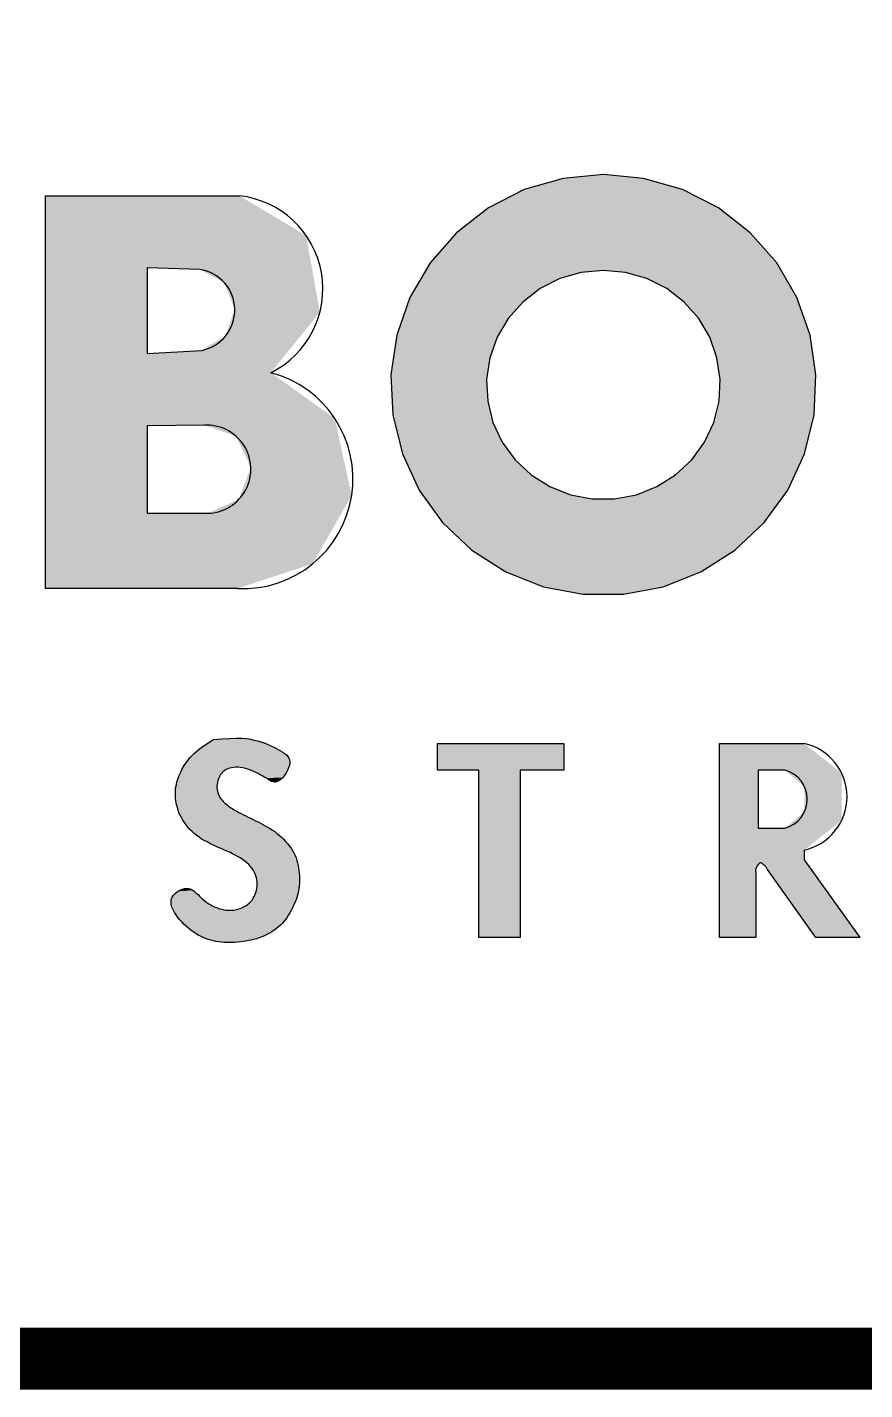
# Model space of a CAD drawing. Header units: feet. Extents: x -46890 to -45898, y -3252 to -1955.
# Drawn here: x -46620.63 to -46613.91, y -3241.8 to -3230.86 of the extents above; entities that cross this region are included whole.
import ezdxf

# ---------------------------------------------------------------- set-up
doc = ezdxf.new("R2010")
doc.units = ezdxf.units.FT
doc.header["$MEASUREMENT"] = 0
doc.layers.add('62_FORMATO', color=2, linetype='Continuous')
doc.layers.add('FORMATO', color=8, linetype='Continuous')

# ---------------------------------------------------------------- blocks, each defined once
blk = doc.blocks.new('*U20')
at = {"layer": 'FORMATO', "linetype": 'Continuous', "extrusion": (0, 0, -1)}
for points in [[(-214.9895, 8.1058), (-215.2584, 8.1009), (-214.9628, 8.0869)], [(-215.2584, 8.1009), (-215.2704, 8.0954), (-214.9628, 8.0869)], [(-215.0214, 8.125), (-215.1913, 8.1238), (-214.9895, 8.1058)], [(-215.1913, 8.1238), (-215.2056, 8.12), (-214.9895, 8.1058)], [(-215.2056, 8.12), (-215.2195, 8.1158), (-214.9895, 8.1058)], [(-215.2195, 8.1158), (-215.2329, 8.1112), (-214.9895, 8.1058)], [(-215.2329, 8.1112), (-215.2459, 8.1062), (-214.9895, 8.1058)], [(-215.2459, 8.1062), (-215.2584, 8.1009), (-214.9895, 8.1058)], [(-215.0583, 8.1284), (-215.176, 8.1268), (-215.0214, 8.125)], [(-215.176, 8.1268), (-215.1913, 8.1238), (-215.0214, 8.125)], [(-215.0897, 8.1304), (-215.1589, 8.1292), (-215.0583, 8.1284)], [(-215.1589, 8.1292), (-215.176, 8.1268), (-215.0583, 8.1284)], [(-215.1165, 8.1311), (-215.1393, 8.1306), (-215.0897, 8.1304)], [(-215.1393, 8.1306), (-215.1589, 8.1292), (-215.0897, 8.1304)], [(-215.9597, 8.1089), (-216.1321, 7.9973), (-215.9597, 7.9973)], [(-216.1321, 7.9973), (-215.9597, 8.1089), (-216.4873, 8.1089)], [(-216.4873, 8.1089), (-216.3049, 7.9973), (-216.1321, 7.9973)], [(-216.4873, 8.1089), (-216.4873, 7.9973), (-216.3049, 7.9973)], [(-217.1385, 8.1089), (-217.3008, 7.9973), (-217.1385, 7.2972)], [(-217.3008, 7.9973), (-217.1385, 8.1089), (-217.4936, 8.1089)], [(-217.4936, 8.1089), (-217.4125, 7.9973), (-217.3008, 7.9973)], [(-217.4936, 8.1089), (-217.6504, 7.9855), (-217.4125, 7.9973)], [(-214.9233, 8.0502), (-215.3364, 8.0479), (-214.9091, 8.0328)], [(-215.3364, 8.0479), (-215.3393, 8.0406), (-214.9091, 8.0328)], [(-214.941, 8.0683), (-215.3192, 8.0668), (-214.9233, 8.0502)], [(-215.3192, 8.0668), (-215.3262, 8.0608), (-214.9233, 8.0502)], [(-215.3262, 8.0608), (-215.3319, 8.0546), (-214.9233, 8.0502)], [(-215.3319, 8.0546), (-215.3364, 8.0479), (-214.9233, 8.0502)], [(-214.9628, 8.0869), (-215.2923, 8.084), (-214.941, 8.0683)], [(-215.2923, 8.084), (-215.3021, 8.0783), (-214.941, 8.0683)], [(-215.3021, 8.0783), (-215.3111, 8.0726), (-214.941, 8.0683)], [(-215.3111, 8.0726), (-215.3192, 8.0668), (-214.941, 8.0683)], [(-215.2704, 8.0954), (-215.2817, 8.0898), (-214.9628, 8.0869)], [(-215.2817, 8.0898), (-215.2923, 8.084), (-214.9628, 8.0869)], [(-214.8892, 8.0004), (-215.0745, 7.9998), (-214.8822, 7.9858)], [(-215.0745, 7.9998), (-215.0686, 7.9965), (-214.8822, 7.9858)], [(-215.0686, 7.9965), (-215.0633, 7.9928), (-214.8822, 7.9858)], [(-215.0633, 7.9928), (-215.0585, 7.9886), (-214.8822, 7.9858)], [(-215.0585, 7.9886), (-215.0542, 7.984), (-214.8822, 7.9858)], [(-214.8979, 8.0161), (-215.1137, 8.0093), (-214.8892, 8.0004)], [(-215.1137, 8.0093), (-215.1047, 8.0085), (-214.8892, 8.0004)], [(-215.1047, 8.0085), (-215.0962, 8.0071), (-214.8892, 8.0004)], [(-215.0962, 8.0071), (-215.0883, 8.0051), (-214.8892, 8.0004)], [(-215.0883, 8.0051), (-215.0811, 8.0027), (-214.8892, 8.0004)], [(-215.0811, 8.0027), (-215.0745, 7.9998), (-214.8892, 8.0004)], [(-214.9091, 8.0328), (-215.3407, 8.0326), (-214.8979, 8.0161)], [(-215.3407, 8.0326), (-215.3404, 8.0239), (-214.8979, 8.0161)], [(-215.3404, 8.0239), (-215.3382, 8.0143), (-214.8979, 8.0161)], [(-214.8979, 8.0161), (-215.3382, 8.0143), (-215.1232, 8.0094)], [(-214.8979, 8.0161), (-215.1232, 8.0094), (-215.1137, 8.0093)], [(-215.3393, 8.0406), (-215.3407, 8.0326), (-214.9091, 8.0328)], [(-215.3382, 8.0143), (-215.3345, 8.0041), (-215.1232, 8.0094)], [(-215.1232, 8.0094), (-215.3345, 8.0041), (-215.1332, 8.0087)], [(-215.1332, 8.0087), (-215.3345, 8.0041), (-215.1435, 8.0072)], [(-215.1435, 8.0072), (-215.3345, 8.0041), (-215.1542, 8.0048)], [(-215.1542, 8.0048), (-215.3345, 8.0041), (-215.1652, 8.0014)], [(-215.3345, 8.0041), (-215.3295, 7.9938), (-215.1652, 8.0014)], [(-215.1652, 8.0014), (-215.3295, 7.9938), (-215.1763, 7.9973)], [(-215.1763, 7.9973), (-215.3295, 7.9938), (-215.1872, 7.9927)], [(-215.3295, 7.9938), (-215.3235, 7.9837), (-215.1872, 7.9927)], [(-215.1872, 7.9927), (-215.3235, 7.9837), (-215.1977, 7.9879)], [(-215.1977, 7.9879), (-215.3235, 7.9837), (-215.2076, 7.9829)], [(-216.3049, 7.9973), (-216.3046, 7.2973), (-216.1321, 7.2973)], [(-216.1321, 7.9973), (-216.3049, 7.9973), (-216.1321, 7.2973)], [(-217.3008, 7.9973), (-217.3008, 7.977), (-217.1385, 7.2972)], [(-217.4125, 7.9973), (-217.6504, 7.9855), (-217.4947, 7.929)], [(-214.8657, 7.9375), (-215.0358, 7.9314), (-214.8638, 7.9273)], [(-215.0358, 7.9314), (-215.0356, 7.9239), (-214.8638, 7.9273)], [(-214.8684, 7.9483), (-215.0378, 7.9464), (-214.8657, 7.9375)], [(-215.0378, 7.9464), (-215.0365, 7.939), (-214.8657, 7.9375)], [(-215.0365, 7.939), (-215.0358, 7.9314), (-214.8657, 7.9375)], [(-214.8719, 7.9599), (-215.0395, 7.9537), (-214.8684, 7.9483)], [(-215.0395, 7.9537), (-215.0378, 7.9464), (-214.8684, 7.9483)], [(-214.8765, 7.9723), (-215.0442, 7.9672), (-214.8719, 7.9599)], [(-215.0442, 7.9672), (-215.0417, 7.9606), (-214.8719, 7.9599)], [(-215.0417, 7.9606), (-215.0395, 7.9537), (-214.8719, 7.9599)], [(-214.8822, 7.9858), (-215.0542, 7.984), (-214.8765, 7.9723)], [(-215.0542, 7.984), (-215.0505, 7.9788), (-214.8765, 7.9723)], [(-215.0505, 7.9788), (-215.0472, 7.9733), (-214.8765, 7.9723)], [(-215.0472, 7.9733), (-215.0442, 7.9672), (-214.8765, 7.9723)], [(-215.3235, 7.9837), (-215.3168, 7.9741), (-215.2076, 7.9829)], [(-215.2076, 7.9829), (-215.3168, 7.9741), (-215.2167, 7.9781)], [(-215.2167, 7.9781), (-215.3168, 7.9741), (-215.2247, 7.9737)], [(-215.3168, 7.9741), (-215.3096, 7.9655), (-215.2247, 7.9737)], [(-215.2247, 7.9737), (-215.3096, 7.9655), (-215.2315, 7.97)], [(-215.2315, 7.97), (-215.3096, 7.9655), (-215.2368, 7.967)], [(-215.2368, 7.967), (-215.3096, 7.9655), (-215.2409, 7.9647)], [(-215.3096, 7.9655), (-215.3023, 7.9583), (-215.2409, 7.9647)], [(-215.2409, 7.9647), (-215.3023, 7.9583), (-215.244, 7.9629)], [(-215.244, 7.9629), (-215.3023, 7.9583), (-215.2465, 7.9614)], [(-215.2465, 7.9614), (-215.3023, 7.9583), (-215.2485, 7.9602)], [(-215.2485, 7.9602), (-215.3023, 7.9583), (-215.2503, 7.9589)], [(-215.2503, 7.9589), (-215.3023, 7.9583), (-215.2523, 7.9576)], [(-215.3023, 7.9583), (-215.2951, 7.9528), (-215.2523, 7.9576)], [(-215.2523, 7.9576), (-215.2951, 7.9528), (-215.2548, 7.9559)], [(-215.2548, 7.9559), (-215.2951, 7.9528), (-215.2578, 7.9538)], [(-215.2578, 7.9538), (-215.2951, 7.9528), (-215.2614, 7.9515)], [(-215.2951, 7.9528), (-215.2883, 7.9492), (-215.2614, 7.9515)], [(-215.2614, 7.9515), (-215.2883, 7.9492), (-215.2657, 7.9495)], [(-215.2657, 7.9495), (-215.2883, 7.9492), (-215.2706, 7.9479)], [(-215.2883, 7.9492), (-215.2819, 7.9474), (-215.2706, 7.9479)], [(-215.2706, 7.9479), (-215.2819, 7.9474), (-215.276, 7.9471)], [(-217.3008, 7.977), (-217.3008, 7.7538), (-217.1385, 7.2972)], [(-217.6504, 7.9855), (-217.6504, 7.7859), (-217.4947, 7.929)], [(-214.8619, 7.9079), (-215.0389, 7.9023), (-214.8617, 7.8984)], [(-215.0389, 7.9023), (-215.0413, 7.8957), (-214.8617, 7.8984)], [(-214.8617, 7.8984), (-215.0413, 7.8957), (-214.8619, 7.8889)], [(-214.8626, 7.9175), (-215.036, 7.9165), (-214.8619, 7.9079)], [(-215.036, 7.9165), (-215.0371, 7.9093), (-214.8619, 7.9079)], [(-215.0371, 7.9093), (-215.0389, 7.9023), (-214.8619, 7.9079)], [(-215.0413, 7.8957), (-215.0443, 7.8893), (-214.8619, 7.8889)], [(-215.0443, 7.8893), (-215.0479, 7.8832), (-214.8619, 7.8889)], [(-214.8619, 7.8889), (-215.0479, 7.8832), (-214.8625, 7.8792)], [(-215.0479, 7.8832), (-215.0521, 7.8773), (-214.8625, 7.8792)], [(-214.8625, 7.8792), (-215.0521, 7.8773), (-214.8635, 7.8695)], [(-214.8638, 7.9273), (-215.0356, 7.9239), (-214.8626, 7.9175)], [(-215.0356, 7.9239), (-215.036, 7.9165), (-214.8626, 7.9175)], [(-215.0521, 7.8773), (-215.0568, 7.8716), (-214.8635, 7.8695)], [(-217.4947, 7.929), (-217.6504, 7.7859), (-217.4947, 7.8221)], [(-215.0568, 7.8716), (-215.0619, 7.866), (-214.8635, 7.8695)], [(-214.8635, 7.8695), (-215.0619, 7.866), (-214.865, 7.8597)], [(-215.0619, 7.866), (-215.0675, 7.8606), (-214.865, 7.8597)], [(-215.0675, 7.8606), (-215.0735, 7.8554), (-214.865, 7.8597)], [(-214.865, 7.8597), (-215.0735, 7.8554), (-214.8671, 7.8497)], [(-215.0735, 7.8554), (-215.08, 7.8502), (-214.8671, 7.8497)], [(-215.08, 7.8502), (-215.0868, 7.8451), (-214.8671, 7.8497)], [(-214.8671, 7.8497), (-215.0868, 7.8451), (-214.8697, 7.8397)], [(-215.0868, 7.8451), (-215.0941, 7.8401), (-214.8697, 7.8397)], [(-215.0941, 7.8401), (-215.1018, 7.8351), (-214.8697, 7.8397)], [(-214.8697, 7.8397), (-215.1018, 7.8351), (-214.8729, 7.8296)], [(-215.1018, 7.8351), (-215.1098, 7.8302), (-214.8729, 7.8296)], [(-215.1098, 7.8302), (-215.1183, 7.8253), (-214.8729, 7.8296)], [(-214.8729, 7.8296), (-215.1183, 7.8253), (-214.8768, 7.8193)], [(-215.1183, 7.8253), (-215.1272, 7.8204), (-214.8768, 7.8193)], [(-215.1272, 7.8204), (-215.1364, 7.8155), (-214.8768, 7.8193)], [(-214.8768, 7.8193), (-215.1364, 7.8155), (-214.8814, 7.8089)], [(-215.1364, 7.8155), (-215.146, 7.8106), (-214.8814, 7.8089)], [(-217.4947, 7.8221), (-217.6504, 7.7859), (-217.4125, 7.7538)], [(-215.146, 7.8106), (-215.1559, 7.8056), (-214.8814, 7.8089)], [(-214.8814, 7.8089), (-215.1559, 7.8056), (-214.8867, 7.7985)], [(-215.1559, 7.8056), (-215.166, 7.8006), (-214.8867, 7.7985)], [(-215.166, 7.8006), (-215.1763, 7.7956), (-214.8867, 7.7985)], [(-214.8867, 7.7985), (-215.1763, 7.7956), (-214.8926, 7.7882)], [(-215.1763, 7.7956), (-215.1866, 7.7905), (-214.8926, 7.7882)], [(-215.1866, 7.7905), (-215.197, 7.7854), (-214.8926, 7.7882)], [(-214.8926, 7.7882), (-215.197, 7.7854), (-214.8992, 7.7779)], [(-215.197, 7.7854), (-215.2074, 7.7803), (-214.8992, 7.7779)], [(-215.2074, 7.7803), (-215.2177, 7.7751), (-214.8992, 7.7779)], [(-214.8992, 7.7779), (-215.2177, 7.7751), (-214.9064, 7.7679)], [(-215.2177, 7.7751), (-215.2279, 7.7698), (-214.9064, 7.7679)], [(-215.2279, 7.7698), (-215.238, 7.7644), (-214.9064, 7.7679)], [(-214.9064, 7.7679), (-215.238, 7.7644), (-214.9141, 7.7582)], [(-215.238, 7.7644), (-215.248, 7.7587), (-214.9141, 7.7582)], [(-215.248, 7.7587), (-215.2579, 7.7527), (-214.9141, 7.7582)], [(-214.9141, 7.7582), (-215.2579, 7.7527), (-214.9225, 7.7488)], [(-217.6504, 7.7859), (-217.4936, 7.6625), (-217.4125, 7.7538)], [(-215.2579, 7.7527), (-215.2677, 7.7465), (-214.9225, 7.7488)], [(-214.9225, 7.7488), (-215.2677, 7.7465), (-214.9313, 7.7399)], [(-215.2677, 7.7465), (-215.2773, 7.7398), (-214.9313, 7.7399)], [(-214.9313, 7.7399), (-215.2773, 7.7398), (-214.9407, 7.7315)], [(-215.2773, 7.7398), (-215.2869, 7.7326), (-214.9407, 7.7315)], [(-215.2869, 7.7326), (-215.2963, 7.7249), (-214.9407, 7.7315)], [(-214.9407, 7.7315), (-215.2963, 7.7249), (-214.9505, 7.7236)], [(-215.2963, 7.7249), (-215.3055, 7.7168), (-214.9505, 7.7236)], [(-214.9505, 7.7236), (-215.3055, 7.7168), (-214.9608, 7.7162)], [(-215.3055, 7.7168), (-215.3144, 7.7082), (-214.9608, 7.7162)], [(-214.9608, 7.7162), (-215.3144, 7.7082), (-214.9714, 7.7092)], [(-214.9714, 7.7092), (-215.3144, 7.7082), (-214.9824, 7.7026)], [(-215.3144, 7.7082), (-215.323, 7.6993), (-214.9824, 7.7026)], [(-214.9824, 7.7026), (-215.323, 7.6993), (-214.9937, 7.6963)], [(-217.3008, 7.7538), (-217.2938, 7.5911), (-217.1385, 7.2972)], [(-217.3008, 7.7538), (-217.2973, 7.5969), (-217.2938, 7.5911)], [(-217.4125, 7.7538), (-217.3038, 7.6044), (-217.2973, 7.5969)], [(-217.3008, 7.7538), (-217.4125, 7.7538), (-217.2973, 7.5969)], [(-217.4125, 7.7538), (-217.3115, 7.6107), (-217.3038, 7.6044)], [(-217.4125, 7.7538), (-217.4936, 7.6625), (-217.3115, 7.6107)], [(-215.323, 7.6993), (-215.3311, 7.69), (-214.9937, 7.6963)], [(-214.9937, 7.6963), (-215.3311, 7.69), (-215.0052, 7.6904)], [(-215.0052, 7.6904), (-215.3311, 7.69), (-215.0169, 7.6847)], [(-215.3311, 7.69), (-215.3387, 7.6805), (-215.0169, 7.6847)], [(-215.0169, 7.6847), (-215.3387, 7.6805), (-215.0288, 7.6792)], [(-215.3387, 7.6805), (-215.3457, 7.6707), (-215.0288, 7.6792)], [(-215.0288, 7.6792), (-215.3457, 7.6707), (-215.0408, 7.6739)], [(-215.0408, 7.6739), (-215.3457, 7.6707), (-215.0528, 7.6687)], [(-215.3457, 7.6707), (-215.3519, 7.6607), (-215.0528, 7.6687)], [(-215.0528, 7.6687), (-215.3519, 7.6607), (-215.0648, 7.6635)], [(-215.0648, 7.6635), (-215.3519, 7.6607), (-215.0768, 7.6583)], [(-215.3519, 7.6607), (-215.3575, 7.6506), (-215.0768, 7.6583)], [(-215.0768, 7.6583), (-215.3575, 7.6506), (-215.0885, 7.6531)], [(-215.0885, 7.6531), (-215.3575, 7.6506), (-215.1, 7.6477)], [(-215.3575, 7.6506), (-215.3623, 7.6403), (-215.1, 7.6477)], [(-215.1, 7.6477), (-215.3623, 7.6403), (-215.1113, 7.6421)], [(-217.4936, 7.6625), (-217.4936, 7.6219), (-217.3115, 7.6107)], [(-215.1113, 7.6421), (-215.3623, 7.6403), (-215.1222, 7.6362)], [(-215.3623, 7.6403), (-215.3664, 7.6299), (-215.1222, 7.6362)], [(-215.1222, 7.6362), (-215.3664, 7.6299), (-215.1326, 7.63)], [(-215.1326, 7.63), (-215.3664, 7.6299), (-215.1426, 7.6235)], [(-215.3664, 7.6299), (-215.37, 7.6194), (-215.1426, 7.6235)], [(-215.1426, 7.6235), (-215.37, 7.6194), (-215.152, 7.6168)], [(-215.37, 7.6194), (-215.3729, 7.6088), (-215.152, 7.6168)], [(-215.152, 7.6168), (-215.3729, 7.6088), (-215.1608, 7.6096)], [(-215.1608, 7.6096), (-215.3729, 7.6088), (-215.1689, 7.6022)], [(-215.3729, 7.6088), (-215.3753, 7.5982), (-215.1689, 7.6022)], [(-215.1689, 7.6022), (-215.3753, 7.5982), (-215.1763, 7.5943)], [(-215.3753, 7.5982), (-215.3773, 7.5875), (-215.1763, 7.5943)], [(-215.1763, 7.5943), (-215.3773, 7.5875), (-215.1828, 7.5861)], [(-215.3773, 7.5875), (-215.3788, 7.5768), (-215.1828, 7.5861)], [(-217.2938, 7.5911), (-217.2915, 7.5848), (-217.1385, 7.2972)], [(-217.4936, 7.6219), (-217.3188, 7.6056), (-217.3115, 7.6107)], [(-217.4936, 7.6219), (-217.727, 7.2972), (-217.3188, 7.6056)], [(-217.3188, 7.6056), (-217.727, 7.2972), (-217.3256, 7.6001)], [(-217.3256, 7.6001), (-217.727, 7.2972), (-217.3298, 7.596)], [(-217.3298, 7.596), (-217.727, 7.2972), (-217.3337, 7.5917)], [(-217.3337, 7.5917), (-217.727, 7.2972), (-217.3373, 7.587)], [(-217.3373, 7.587), (-217.727, 7.2972), (-217.3405, 7.5821)], [(-215.1828, 7.5861), (-215.3788, 7.5768), (-215.1884, 7.5775)], [(-215.1884, 7.5775), (-215.3788, 7.5768), (-215.1932, 7.5686)], [(-215.3788, 7.5768), (-215.38, 7.5661), (-215.1932, 7.5686)], [(-215.1932, 7.5686), (-215.38, 7.5661), (-215.197, 7.5594)], [(-215.38, 7.5661), (-215.3807, 7.5553), (-215.197, 7.5594)], [(-215.197, 7.5594), (-215.3807, 7.5553), (-215.2001, 7.5501)], [(-215.3807, 7.5553), (-215.3811, 7.5446), (-215.2001, 7.5501)], [(-215.2001, 7.5501), (-215.3811, 7.5446), (-215.2023, 7.5406)], [(-215.3811, 7.5446), (-215.3811, 7.534), (-215.2023, 7.5406)], [(-215.2023, 7.5406), (-215.3811, 7.534), (-215.2037, 7.5311)], [(-215.3811, 7.534), (-215.3807, 7.5235), (-215.2037, 7.5311)], [(-215.2037, 7.5311), (-215.3807, 7.5235), (-215.2043, 7.5216)], [(-217.2915, 7.5848), (-217.2905, 7.578), (-217.1385, 7.2972)], [(-217.2905, 7.578), (-217.2907, 7.5712), (-217.1385, 7.2972)], [(-217.2907, 7.5712), (-217.2907, 7.297), (-217.1385, 7.2972)], [(-217.3405, 7.5821), (-217.727, 7.2972), (-217.543, 7.2972)], [(-214.8538, 7.4741), (-214.9631, 7.4692), (-214.848, 7.4652)], [(-214.8613, 7.4822), (-214.9561, 7.4762), (-214.8538, 7.4741)], [(-214.9561, 7.4762), (-214.9631, 7.4692), (-214.8538, 7.4741)], [(-214.87, 7.4893), (-214.9419, 7.4892), (-214.8613, 7.4822)], [(-214.9419, 7.4892), (-214.9491, 7.483), (-214.8613, 7.4822)], [(-214.9491, 7.483), (-214.9561, 7.4762), (-214.8613, 7.4822)], [(-214.8797, 7.495), (-214.9346, 7.4946), (-214.87, 7.4893)], [(-214.9346, 7.4946), (-214.9419, 7.4892), (-214.87, 7.4893)], [(-214.8897, 7.4993), (-214.9268, 7.4989), (-214.8797, 7.495)], [(-214.9268, 7.4989), (-214.9346, 7.4946), (-214.8797, 7.495)], [(-214.8998, 7.502), (-214.9185, 7.5017), (-214.8897, 7.4993)], [(-214.9185, 7.5017), (-214.9268, 7.4989), (-214.8897, 7.4993)], [(-214.9095, 7.5028), (-214.9185, 7.5017), (-214.8998, 7.502)], [(-215.1958, 7.4767), (-215.3726, 7.4735), (-215.192, 7.4686)], [(-215.3726, 7.4735), (-215.3697, 7.4641), (-215.192, 7.4686)], [(-215.199, 7.4852), (-215.375, 7.4831), (-215.1958, 7.4767)], [(-215.375, 7.4831), (-215.3726, 7.4735), (-215.1958, 7.4767)], [(-215.2014, 7.494), (-215.377, 7.4929), (-215.199, 7.4852)], [(-215.377, 7.4929), (-215.375, 7.4831), (-215.199, 7.4852)], [(-215.2031, 7.503), (-215.3787, 7.5029), (-215.2014, 7.494)], [(-215.3787, 7.5029), (-215.377, 7.4929), (-215.2014, 7.494)], [(-215.2041, 7.5122), (-215.3787, 7.5029), (-215.2031, 7.503)], [(-215.2043, 7.5216), (-215.3799, 7.5131), (-215.2041, 7.5122)], [(-215.3799, 7.5131), (-215.3787, 7.5029), (-215.2041, 7.5122)], [(-215.3807, 7.5235), (-215.3799, 7.5131), (-215.2043, 7.5216)], [(-214.9778, 7.4555), (-214.9855, 7.4492), (-214.843, 7.4453)], [(-214.8443, 7.4555), (-214.9778, 7.4555), (-214.843, 7.4453)], [(-214.9855, 7.4492), (-214.9935, 7.4432), (-214.843, 7.4453)], [(-214.843, 7.4453), (-214.9935, 7.4432), (-214.8439, 7.4348)], [(-214.9935, 7.4432), (-215.0018, 7.4377), (-214.8439, 7.4348)], [(-215.0018, 7.4377), (-215.0104, 7.4327), (-214.8439, 7.4348)], [(-214.8439, 7.4348), (-215.0104, 7.4327), (-214.8468, 7.424)], [(-214.848, 7.4652), (-214.9703, 7.4622), (-214.8443, 7.4555)], [(-214.9703, 7.4622), (-214.9778, 7.4555), (-214.8443, 7.4555)], [(-215.0104, 7.4327), (-215.0191, 7.4281), (-214.8468, 7.424)], [(-215.0191, 7.4281), (-215.0281, 7.4239), (-214.8468, 7.424)], [(-214.8468, 7.424), (-215.0281, 7.4239), (-214.8514, 7.4131)], [(-214.9631, 7.4692), (-214.9703, 7.4622), (-214.848, 7.4652)], [(-215.0281, 7.4239), (-215.0373, 7.4203), (-214.8514, 7.4131)], [(-215.0373, 7.4203), (-215.0468, 7.4173), (-214.8514, 7.4131)], [(-215.0468, 7.4173), (-215.0563, 7.4148), (-214.8514, 7.4131)], [(-215.1319, 7.4175), (-215.3459, 7.4093), (-215.1231, 7.4148)], [(-215.1404, 7.4209), (-215.3506, 7.4183), (-215.1319, 7.4175)], [(-215.3506, 7.4183), (-215.3459, 7.4093), (-215.1319, 7.4175)], [(-215.1486, 7.4249), (-215.3506, 7.4183), (-215.1404, 7.4209)], [(-215.1564, 7.4295), (-215.3551, 7.4274), (-215.1486, 7.4249)], [(-215.3551, 7.4274), (-215.3506, 7.4183), (-215.1486, 7.4249)], [(-215.1637, 7.4347), (-215.3551, 7.4274), (-215.1564, 7.4295)], [(-215.1705, 7.4404), (-215.3592, 7.4365), (-215.1637, 7.4347)], [(-215.3592, 7.4365), (-215.3551, 7.4274), (-215.1637, 7.4347)], [(-215.1768, 7.4468), (-215.363, 7.4456), (-215.1705, 7.4404)], [(-215.363, 7.4456), (-215.3592, 7.4365), (-215.1705, 7.4404)], [(-215.1825, 7.4536), (-215.363, 7.4456), (-215.1768, 7.4468)], [(-215.1876, 7.4609), (-215.3666, 7.4548), (-215.1825, 7.4536)], [(-215.3666, 7.4548), (-215.363, 7.4456), (-215.1825, 7.4536)], [(-215.192, 7.4686), (-215.3697, 7.4641), (-215.1876, 7.4609)], [(-215.3697, 7.4641), (-215.3666, 7.4548), (-215.1876, 7.4609)], [(-215.0563, 7.4148), (-215.066, 7.4129), (-214.8514, 7.4131)], [(-214.8514, 7.4131), (-215.066, 7.4129), (-214.8574, 7.4021)], [(-215.066, 7.4129), (-215.0757, 7.4116), (-214.8574, 7.4021)], [(-215.0757, 7.4116), (-215.0854, 7.4109), (-214.8574, 7.4021)], [(-215.0951, 7.4109), (-215.3459, 7.4093), (-214.8574, 7.4021)], [(-215.0854, 7.4109), (-215.0951, 7.4109), (-214.8574, 7.4021)], [(-215.3459, 7.4093), (-215.3409, 7.4002), (-214.8574, 7.4021)], [(-214.8574, 7.4021), (-215.3409, 7.4002), (-214.8644, 7.3913)], [(-215.3409, 7.4002), (-215.3355, 7.3912), (-214.8644, 7.3913)], [(-214.8644, 7.3913), (-215.3355, 7.3912), (-214.8723, 7.3808)], [(-215.3355, 7.3912), (-215.3297, 7.3824), (-214.8723, 7.3808)], [(-215.3297, 7.3824), (-215.3235, 7.3737), (-214.8723, 7.3808)], [(-214.8723, 7.3808), (-215.3235, 7.3737), (-214.8807, 7.3706)], [(-215.3235, 7.3737), (-215.3168, 7.3651), (-214.8807, 7.3706)], [(-214.8807, 7.3706), (-215.3168, 7.3651), (-214.8895, 7.3609)], [(-215.3168, 7.3651), (-215.3095, 7.3569), (-214.8895, 7.3609)], [(-214.8895, 7.3609), (-215.3095, 7.3569), (-214.8985, 7.3516)], [(-215.1046, 7.4115), (-215.3459, 7.4093), (-215.0951, 7.4109)], [(-215.1139, 7.4128), (-215.3459, 7.4093), (-215.1046, 7.4115)], [(-215.1231, 7.4148), (-215.3459, 7.4093), (-215.1139, 7.4128)], [(-215.3095, 7.3569), (-215.3018, 7.3489), (-214.8985, 7.3516)], [(-214.8985, 7.3516), (-215.3018, 7.3489), (-214.9077, 7.3429)], [(-215.3018, 7.3489), (-215.2934, 7.3412), (-214.9077, 7.3429)], [(-214.9077, 7.3429), (-215.2934, 7.3412), (-214.9171, 7.3348)], [(-215.2934, 7.3412), (-215.2845, 7.3339), (-214.9171, 7.3348)], [(-214.9171, 7.3348), (-215.2845, 7.3339), (-214.9268, 7.3271)], [(-215.2845, 7.3339), (-215.2751, 7.327), (-214.9268, 7.3271)], [(-214.9268, 7.3271), (-215.2751, 7.327), (-214.9366, 7.32)], [(-215.2751, 7.327), (-215.2653, 7.3205), (-214.9366, 7.32)], [(-215.2653, 7.3205), (-215.2551, 7.3145), (-214.9366, 7.32)], [(-214.9366, 7.32), (-215.2551, 7.3145), (-214.9466, 7.3134)], [(-215.2551, 7.3145), (-215.2447, 7.3089), (-214.9466, 7.3134)], [(-214.9466, 7.3134), (-215.2447, 7.3089), (-214.9568, 7.3074)], [(-215.2447, 7.3089), (-215.234, 7.3038), (-214.9568, 7.3074)], [(-214.9568, 7.3074), (-215.234, 7.3038), (-214.9671, 7.3019)], [(-215.234, 7.3038), (-215.2232, 7.2992), (-214.9671, 7.3019)], [(-214.9671, 7.3019), (-215.2232, 7.2992), (-214.9775, 7.297)], [(-215.2232, 7.2992), (-215.2122, 7.2951), (-214.9775, 7.297)], [(-214.9775, 7.297), (-215.2122, 7.2951), (-214.9881, 7.2926)], [(-215.2122, 7.2951), (-215.2012, 7.2915), (-214.9881, 7.2926)], [(-214.9881, 7.2926), (-215.2012, 7.2915), (-214.9988, 7.2888)], [(-215.2012, 7.2915), (-215.19, 7.2884), (-214.9988, 7.2888)], [(-214.9988, 7.2888), (-215.19, 7.2884), (-215.0096, 7.2855)], [(-215.19, 7.2884), (-215.1788, 7.2858), (-215.0096, 7.2855)], [(-215.1788, 7.2858), (-215.1676, 7.2835), (-215.0096, 7.2855)], [(-215.0096, 7.2855), (-215.1676, 7.2835), (-215.0205, 7.2827)], [(-215.1676, 7.2835), (-215.1562, 7.2815), (-215.0205, 7.2827)], [(-215.0205, 7.2827), (-215.1562, 7.2815), (-215.0316, 7.2804)], [(-215.1562, 7.2815), (-215.1449, 7.2799), (-215.0316, 7.2804)], [(-215.0316, 7.2804), (-215.1449, 7.2799), (-215.0427, 7.2785)], [(-215.1449, 7.2799), (-215.1335, 7.2785), (-215.0427, 7.2785)], [(-215.0427, 7.2785), (-215.1221, 7.2774), (-215.0539, 7.2772)], [(-215.1335, 7.2785), (-215.1221, 7.2774), (-215.0427, 7.2785)], [(-215.1221, 7.2774), (-215.1106, 7.2765), (-215.0539, 7.2772)], [(-215.0539, 7.2772), (-215.1106, 7.2765), (-215.0651, 7.2763)], [(-215.1106, 7.2765), (-215.0992, 7.276), (-215.0651, 7.2763)], [(-215.0651, 7.2763), (-215.0992, 7.276), (-215.0765, 7.2758)], [(-215.0992, 7.276), (-215.0878, 7.2757), (-215.0765, 7.2758)]]:
    blk.add_solid(points, dxfattribs=at)
blk = doc.blocks.new('*U21')
at = {"layer": 'FORMATO', "linetype": 'Continuous'}
for points in [[(216.4848, 10.4749), (216.3223, 10.4277), (216.9843, 10.4277)], [(216.6533, 10.4908), (216.4848, 10.4749), (216.8219, 10.4749)], [(216.8219, 10.4749), (216.4848, 10.4749), (216.9843, 10.4277)], [(214.3177, 10.4021), (214.317, 8.7583), (214.7438, 10.1)], [(215.4093, 10.2353), (215.1295, 10.4021), (214.3177, 10.4021)], [(214.3177, 10.4021), (214.7438, 10.1), (215.4093, 10.2353)], [(216.3223, 10.4277), (216.1718, 10.351), (217.1348, 10.351)], [(216.9843, 10.4277), (216.3223, 10.4277), (217.1348, 10.351)], [(216.1718, 10.351), (216.0387, 10.2475), (217.2679, 10.2475)], [(217.1348, 10.351), (216.1718, 10.351), (217.2679, 10.2475)], [(215.4093, 10.2353), (214.7438, 10.1), (214.9636, 10.0936)], [(215.4093, 10.2353), (214.9636, 10.0936), (215.4664, 9.9145)], [(216.0387, 10.2475), (215.9278, 10.121), (217.3788, 10.121)], [(217.2679, 10.2475), (216.0387, 10.2475), (217.3788, 10.121)], [(214.7438, 10.1), (214.317, 8.7583), (214.7439, 9.7413)], [(215.9278, 10.121), (215.8432, 9.9761), (216.5607, 10.081)], [(215.9278, 10.121), (216.6533, 10.0897), (217.3788, 10.121)], [(215.9278, 10.121), (216.5607, 10.081), (216.6533, 10.0897)], [(217.3788, 10.121), (216.6533, 10.0897), (216.7459, 10.081)], [(217.3788, 10.121), (216.7459, 10.081), (217.4635, 9.9761)], [(214.9636, 10.0936), (215.0669, 10.0372), (215.4664, 9.9145)], [(216.5607, 10.081), (215.8432, 9.9761), (216.4715, 10.0553)], [(216.4715, 10.0553), (215.8432, 9.9761), (216.3888, 10.0136)], [(216.7459, 10.081), (216.8352, 10.0553), (217.4635, 9.9761)], [(216.8352, 10.0553), (216.9179, 10.0136), (217.4635, 9.9761)], [(215.0669, 10.0372), (215.1098, 9.9276), (215.4664, 9.9145)], [(216.3888, 10.0136), (215.8432, 9.9761), (216.3156, 9.9572)], [(216.9179, 10.0136), (216.991, 9.9572), (217.4635, 9.9761)], [(215.1098, 9.9276), (215.072, 9.8161), (215.4664, 9.9145)], [(215.8432, 9.9761), (215.7878, 9.8179), (216.3156, 9.9572)], [(216.3156, 9.9572), (215.7878, 9.8179), (216.2547, 9.8884)], [(217.4635, 9.9761), (216.991, 9.9572), (217.5189, 9.8179)], [(216.991, 9.9572), (217.0519, 9.8884), (217.5189, 9.8179)], [(215.4664, 9.9145), (215.072, 9.8161), (215.2614, 9.6614)], [(216.2547, 9.8884), (215.7878, 9.8179), (216.2082, 9.8094)], [(217.0519, 9.8884), (217.0985, 9.8094), (217.5189, 9.8179)], [(215.072, 9.8161), (214.9714, 9.755), (215.2614, 9.6614)], [(215.7878, 9.8179), (215.7637, 9.6522), (216.2082, 9.8094)], [(217.5189, 9.8179), (217.0985, 9.8094), (217.543, 9.6522)], [(214.9714, 9.755), (214.7439, 9.7413), (215.2614, 9.6614)], [(216.2082, 9.8094), (215.7637, 9.6522), (216.1778, 9.7233)], [(217.0985, 9.8094), (217.1289, 9.7233), (217.543, 9.6522)], [(214.7439, 9.7413), (214.317, 8.7583), (214.7436, 9.439)], [(214.7439, 9.7413), (214.7436, 9.439), (215.2614, 9.6614)], [(216.1778, 9.7233), (215.7637, 9.6522), (216.1645, 9.6331)], [(217.1289, 9.7233), (217.1421, 9.6331), (217.543, 9.6522)], [(215.2614, 9.6614), (214.7436, 9.439), (214.9816, 9.4419)], [(215.2614, 9.6614), (214.9816, 9.4419), (215.5292, 9.4694)], [(215.7637, 9.6522), (215.7718, 9.485), (216.1645, 9.6331)], [(217.543, 9.6522), (217.1421, 9.6331), (217.5349, 9.485)], [(216.1645, 9.6331), (215.7718, 9.485), (216.169, 9.5421)], [(217.1421, 9.6331), (217.1377, 9.5421), (217.5349, 9.485)], [(216.169, 9.5421), (215.7718, 9.485), (216.1909, 9.4535)], [(217.1377, 9.5421), (217.1158, 9.4535), (217.5349, 9.485)], [(215.5292, 9.4694), (214.9816, 9.4419), (215.1164, 9.3947)], [(215.5292, 9.4694), (215.1164, 9.3947), (215.5995, 9.1474)], [(215.7718, 9.485), (215.8117, 9.3223), (216.1909, 9.4535)], [(217.5349, 9.485), (217.1158, 9.4535), (217.495, 9.3223)], [(214.7436, 9.439), (214.317, 8.7583), (214.7439, 9.0729)], [(216.1909, 9.4535), (215.8117, 9.3223), (216.2295, 9.3706)], [(217.1158, 9.4535), (217.0771, 9.3706), (217.495, 9.3223)], [(215.1164, 9.3947), (215.1772, 9.2655), (215.5995, 9.1474)], [(216.2295, 9.3706), (215.8117, 9.3223), (216.2835, 9.2964)], [(217.0771, 9.3706), (217.0232, 9.2964), (217.495, 9.3223)], [(215.8117, 9.3223), (215.882, 9.1701), (216.2835, 9.2964)], [(217.495, 9.3223), (217.0232, 9.2964), (217.4246, 9.1701)], [(215.1772, 9.2655), (215.1278, 9.1315), (215.5995, 9.1474)], [(216.2835, 9.2964), (215.882, 9.1701), (216.3508, 9.2335)], [(217.0232, 9.2964), (216.9558, 9.2335), (217.4246, 9.1701)], [(216.3508, 9.2335), (215.882, 9.1701), (216.4291, 9.1842)], [(216.4291, 9.1842), (215.882, 9.1701), (216.5155, 9.1503)], [(216.8776, 9.1842), (216.7912, 9.1503), (217.4246, 9.1701)], [(216.9558, 9.2335), (216.8776, 9.1842), (217.4246, 9.1701)], [(215.1278, 9.1315), (214.9975, 9.0729), (215.436, 8.8612)], [(215.5995, 9.1474), (215.1278, 9.1315), (215.436, 8.8612)], [(215.882, 9.1701), (215.9802, 9.0337), (216.5155, 9.1503)], [(216.5155, 9.1503), (215.9802, 9.0337), (216.6068, 9.1331)], [(216.6068, 9.1331), (215.9802, 9.0337), (217.3264, 9.0337)], [(216.6998, 9.1331), (216.6068, 9.1331), (217.3264, 9.0337)], [(216.7912, 9.1503), (216.6998, 9.1331), (217.3264, 9.0337)], [(217.4246, 9.1701), (216.7912, 9.1503), (217.3264, 9.0337)], [(214.9975, 9.0729), (214.317, 8.7583), (215.436, 8.8612)], [(214.317, 8.7583), (214.9975, 9.0729), (214.7439, 9.0729)], [(215.9802, 9.0337), (216.1028, 8.9182), (217.3264, 9.0337)], [(217.3264, 9.0337), (216.1028, 8.9182), (217.2039, 8.9182)], [(216.1028, 8.9182), (216.2452, 8.8277), (217.0614, 8.8277)], [(217.2039, 8.9182), (216.1028, 8.9182), (217.0614, 8.8277)], [(215.436, 8.8612), (214.317, 8.7583), (215.1229, 8.7583)], [(216.2452, 8.8277), (216.4024, 8.7655), (217.0614, 8.8277)], [(217.0614, 8.8277), (216.4024, 8.7655), (216.9043, 8.7655)], [(216.4024, 8.7655), (216.5687, 8.7338), (216.738, 8.7338)], [(216.9043, 8.7655), (216.4024, 8.7655), (216.738, 8.7338)]]:
    blk.add_solid(points, dxfattribs=at)

msp = doc.modelspace()

# ---------------------------------------------------------------- linework, layer by layer
at = {"layer": '62_FORMATO', "color": 7, "const_width": 0.498}
msp.add_lwpolyline([(-46481.305, -2965.523), (-46864.952, -2965.523), (-46864.952, -3241.55), (-46481.305, -3241.55)], close=True, dxfattribs=at)
at = {"layer": 'FORMATO', "flags": 128}
for points in [[(-46616.008, -3232.04), (-46616.331, -3232.071), (-46616.643, -3232.161), (-46616.932, -3232.308), (-46617.187, -3232.507), (-46617.4, -3232.75), (-46617.562, -3233.028), (-46617.668, -3233.331), (-46617.714, -3233.649), (-46617.699, -3233.97), (-46617.622, -3234.282), (-46617.487, -3234.574), (-46617.299, -3234.835), (-46617.064, -3235.057), (-46616.791, -3235.23), (-46616.489, -3235.35), (-46616.17, -3235.41), (-46615.846, -3235.41), (-46615.527, -3235.35), (-46615.225, -3235.23), (-46614.952, -3235.057), (-46614.717, -3234.835), (-46614.528, -3234.574), (-46614.394, -3234.282), (-46614.317, -3233.97), (-46614.301, -3233.649), (-46614.348, -3233.331), (-46614.454, -3233.028), (-46614.616, -3232.75), (-46614.829, -3232.507), (-46615.084, -3232.308), (-46615.373, -3232.161), (-46615.685, -3232.071)], [(-46616.008, -3232.81), (-46616.186, -3232.826), (-46616.357, -3232.876), (-46616.515, -3232.956), (-46616.656, -3233.064), (-46616.773, -3233.196), (-46616.862, -3233.347), (-46616.92, -3233.512), (-46616.946, -3233.685), (-46616.937, -3233.86), (-46616.895, -3234.03), (-46616.821, -3234.189), (-46616.717, -3234.331), (-46616.588, -3234.452), (-46616.438, -3234.546), (-46616.272, -3234.611), (-46616.097, -3234.645), (-46615.919, -3234.645), (-46615.743, -3234.611), (-46615.578, -3234.546), (-46615.428, -3234.452), (-46615.299, -3234.331), (-46615.195, -3234.189), (-46615.121, -3234.03), (-46615.079, -3233.86), (-46615.07, -3233.685), (-46615.096, -3233.512), (-46615.154, -3233.347), (-46615.243, -3233.196), (-46615.36, -3233.064), (-46615.5, -3232.956), (-46615.659, -3232.876), (-46615.83, -3232.826)]]:
    msp.add_lwpolyline(points, close=True, dxfattribs=at)
at = {"layer": 'FORMATO'}
for points in [[(-46618.944, -3235.363), (-46620.489, -3235.363), (-46620.488, -3232.21), (-46618.931, -3232.21)], [(-46619.671, -3232.79), (-46619.671, -3233.478), (-46619.234, -3233.452)], [(-46619.249, -3232.802), (-46619.671, -3232.79)], [(-46619.215, -3234.052), (-46619.671, -3234.058)], [(-46619.671, -3234.058), (-46619.671, -3234.76), (-46619.184, -3234.76)], [(-46619.138, -3236.578), (-46619.068, -3236.572), (-46619.007, -3236.568), (-46618.956, -3236.567), (-46618.912, -3236.567), (-46618.874, -3236.57), (-46618.842, -3236.575), (-46618.812, -3236.581), (-46618.785, -3236.588), (-46618.758, -3236.596), (-46618.732, -3236.605), (-46618.708, -3236.614), (-46618.684, -3236.624), (-46618.661, -3236.635), (-46618.639, -3236.646), (-46618.619, -3236.657), (-46618.6, -3236.668), (-46618.582, -3236.679), (-46618.567, -3236.69), (-46618.554, -3236.701), (-46618.543, -3236.713), (-46618.534, -3236.726), (-46618.528, -3236.74), (-46618.526, -3236.755), (-46618.526, -3236.772), (-46618.531, -3236.791), (-46618.538, -3236.81), (-46618.547, -3236.83), (-46618.559, -3236.849), (-46618.572, -3236.868), (-46618.585, -3236.884), (-46618.599, -3236.898), (-46618.613, -3236.909), (-46618.626, -3236.915), (-46618.639, -3236.919), (-46618.65, -3236.919), (-46618.66, -3236.918), (-46618.67, -3236.915), (-46618.678, -3236.911), (-46618.685, -3236.907), (-46618.691, -3236.903), (-46618.695, -3236.899), (-46618.699, -3236.897), (-46618.703, -3236.894), (-46618.707, -3236.892), (-46618.711, -3236.889), (-46618.717, -3236.886), (-46618.725, -3236.881), (-46618.735, -3236.876), (-46618.748, -3236.868), (-46618.764, -3236.86), (-46618.781, -3236.851), (-46618.8, -3236.841), (-46618.82, -3236.832), (-46618.841, -3236.823), (-46618.862, -3236.815), (-46618.883, -3236.809), (-46618.904, -3236.804), (-46618.924, -3236.801), (-46618.943, -3236.8), (-46618.961, -3236.8), (-46618.978, -3236.802), (-46618.995, -3236.804), (-46619.01, -3236.808), (-46619.024, -3236.813), (-46619.036, -3236.818), (-46619.048, -3236.825), (-46619.058, -3236.832), (-46619.067, -3236.84), (-46619.075, -3236.849), (-46619.082, -3236.859), (-46619.089, -3236.869), (-46619.094, -3236.881), (-46619.099, -3236.893), (-46619.104, -3236.907), (-46619.107, -3236.921), (-46619.109, -3236.935), (-46619.111, -3236.95), (-46619.111, -3236.964), (-46619.11, -3236.978), (-46619.108, -3236.992), (-46619.105, -3237.005), (-46619.1, -3237.018), (-46619.094, -3237.03), (-46619.087, -3237.042), (-46619.079, -3237.053), (-46619.07, -3237.064), (-46619.061, -3237.075), (-46619.05, -3237.085), (-46619.038, -3237.095), (-46619.026, -3237.105), (-46619.013, -3237.115), (-46618.999, -3237.125), (-46618.984, -3237.134), (-46618.969, -3237.144), (-46618.952, -3237.153), (-46618.935, -3237.162), (-46618.918, -3237.172), (-46618.899, -3237.181), (-46618.88, -3237.191), (-46618.861, -3237.2), (-46618.841, -3237.21), (-46618.821, -3237.22), (-46618.801, -3237.23), (-46618.781, -3237.239), (-46618.762, -3237.249), (-46618.742, -3237.259), (-46618.723, -3237.27), (-46618.704, -3237.281), (-46618.685, -3237.292), (-46618.666, -3237.304), (-46618.647, -3237.317), (-46618.629, -3237.331), (-46618.611, -3237.346), (-46618.593, -3237.361), (-46618.576, -3237.378), (-46618.56, -3237.395), (-46618.544, -3237.413), (-46618.53, -3237.431), (-46618.516, -3237.45), (-46618.504, -3237.469), (-46618.494, -3237.488), (-46618.484, -3237.508), (-46618.476, -3237.528), (-46618.47, -3237.548), (-46618.464, -3237.568), (-46618.459, -3237.589), (-46618.456, -3237.609), (-46618.453, -3237.63), (-46618.45, -3237.65), (-46618.449, -3237.671), (-46618.448, -3237.691), (-46618.448, -3237.712), (-46618.449, -3237.732), (-46618.451, -3237.752), (-46618.453, -3237.771), (-46618.456, -3237.791), (-46618.46, -3237.809), (-46618.465, -3237.828), (-46618.47, -3237.846), (-46618.476, -3237.864), (-46618.483, -3237.881), (-46618.49, -3237.899), (-46618.498, -3237.916), (-46618.507, -3237.934), (-46618.516, -3237.951), (-46618.525, -3237.968), (-46618.536, -3237.986), (-46618.547, -3238.003), (-46618.559, -3238.019), (-46618.572, -3238.036), (-46618.586, -3238.052), (-46618.6, -3238.067), (-46618.616, -3238.082), (-46618.634, -3238.096), (-46618.652, -3238.109), (-46618.67, -3238.121), (-46618.69, -3238.133), (-46618.71, -3238.144), (-46618.73, -3238.153), (-46618.751, -3238.162), (-46618.772, -3238.17), (-46618.793, -3238.177), (-46618.815, -3238.183), (-46618.836, -3238.188), (-46618.858, -3238.192), (-46618.88, -3238.196), (-46618.901, -3238.199), (-46618.923, -3238.202), (-46618.945, -3238.204), (-46618.967, -3238.206), (-46618.989, -3238.207), (-46619.011, -3238.207), (-46619.033, -3238.207), (-46619.054, -3238.206), (-46619.076, -3238.204), (-46619.097, -3238.202), (-46619.119, -3238.198), (-46619.14, -3238.194), (-46619.161, -3238.189), (-46619.182, -3238.182), (-46619.202, -3238.175), (-46619.222, -3238.166), (-46619.242, -3238.157), (-46619.262, -3238.147), (-46619.282, -3238.135), (-46619.301, -3238.122), (-46619.32, -3238.109), (-46619.338, -3238.094), (-46619.356, -3238.078), (-46619.374, -3238.062), (-46619.391, -3238.044), (-46619.408, -3238.025), (-46619.424, -3238.006), (-46619.439, -3237.985), (-46619.453, -3237.965), (-46619.464, -3237.944), (-46619.473, -3237.923), (-46619.479, -3237.902), (-46619.48, -3237.882), (-46619.478, -3237.862), (-46619.471, -3237.844), (-46619.46, -3237.827), (-46619.445, -3237.811), (-46619.429, -3237.798), (-46619.41, -3237.787), (-46619.391, -3237.778), (-46619.371, -3237.773), (-46619.353, -3237.772), (-46619.336, -3237.774), (-46619.32, -3237.779), (-46619.305, -3237.787), (-46619.291, -3237.798), (-46619.277, -3237.81), (-46619.263, -3237.823), (-46619.25, -3237.836), (-46619.236, -3237.85), (-46619.222, -3237.862), (-46619.207, -3237.875), (-46619.192, -3237.886), (-46619.176, -3237.896), (-46619.159, -3237.906), (-46619.143, -3237.915), (-46619.125, -3237.923), (-46619.108, -3237.93), (-46619.09, -3237.936), (-46619.071, -3237.94), (-46619.053, -3237.944), (-46619.034, -3237.947), (-46619.015, -3237.948), (-46618.997, -3237.948), (-46618.979, -3237.947), (-46618.961, -3237.944), (-46618.943, -3237.94), (-46618.926, -3237.935), (-46618.91, -3237.929), (-46618.894, -3237.921), (-46618.879, -3237.912), (-46618.865, -3237.902), (-46618.852, -3237.891), (-46618.84, -3237.879), (-46618.829, -3237.866), (-46618.819, -3237.852), (-46618.811, -3237.837), (-46618.804, -3237.822), (-46618.798, -3237.805), (-46618.793, -3237.789), (-46618.79, -3237.771), (-46618.788, -3237.754), (-46618.787, -3237.736), (-46618.789, -3237.717), (-46618.791, -3237.699), (-46618.795, -3237.681), (-46618.801, -3237.663), (-46618.809, -3237.645), (-46618.818, -3237.628), (-46618.829, -3237.612), (-46618.841, -3237.596), (-46618.855, -3237.581), (-46618.871, -3237.567), (-46618.888, -3237.553), (-46618.906, -3237.54), (-46618.925, -3237.528), (-46618.945, -3237.516), (-46618.966, -3237.505), (-46618.987, -3237.494), (-46619.009, -3237.483), (-46619.032, -3237.473), (-46619.055, -3237.463), (-46619.078, -3237.453), (-46619.101, -3237.443), (-46619.124, -3237.433), (-46619.147, -3237.423), (-46619.169, -3237.412), (-46619.191, -3237.4), (-46619.213, -3237.388), (-46619.234, -3237.376), (-46619.254, -3237.362), (-46619.274, -3237.348), (-46619.293, -3237.333), (-46619.311, -3237.317), (-46619.328, -3237.3), (-46619.344, -3237.282), (-46619.359, -3237.263), (-46619.373, -3237.244), (-46619.385, -3237.224), (-46619.397, -3237.204), (-46619.407, -3237.184), (-46619.416, -3237.165), (-46619.423, -3237.145), (-46619.429, -3237.125), (-46619.434, -3237.106), (-46619.438, -3237.087), (-46619.441, -3237.068), (-46619.443, -3237.05), (-46619.444, -3237.031), (-46619.445, -3237.013), (-46619.444, -3236.995), (-46619.443, -3236.976), (-46619.441, -3236.957), (-46619.437, -3236.938), (-46619.432, -3236.917), (-46619.425, -3236.895), (-46619.416, -3236.871), (-46619.405, -3236.845), (-46619.392, -3236.817), (-46619.375, -3236.787), (-46619.354, -3236.755), (-46619.326, -3236.722), (-46619.292, -3236.687), (-46619.251, -3236.651), (-46619.199, -3236.615), (-46619.138, -3236.578)], [(-46617.339, -3236.609), (-46616.326, -3236.609), (-46616.326, -3236.823), (-46616.676, -3236.823), (-46616.677, -3238.166), (-46617.008, -3238.166), (-46617.008, -3236.823), (-46617.339, -3236.823), (-46617.339, -3236.609)], [(-46614.785, -3237.641), (-46614.785, -3238.166), (-46615.077, -3238.166), (-46615.077, -3236.609)], [(-46615.077, -3236.609), (-46614.396, -3236.609)], [(-46614.552, -3236.823), (-46614.766, -3236.823), (-46614.766, -3236.862)], [(-46614.766, -3236.862), (-46614.766, -3237.29), (-46614.552, -3237.29)], [(-46614.396, -3237.465), (-46614.396, -3237.543), (-46613.948, -3238.166), (-46614.301, -3238.166), (-46614.69, -3237.62)]]:
    msp.add_lwpolyline(points, dxfattribs=at)
msp.add_lwpolyline([(-46614.69, -3237.62, 0.038566), (-46614.703, -3237.601, 0.039199), (-46614.718, -3237.585, 0.02519), (-46614.736, -3237.571, 0.070622), (-46614.743, -3237.568, 0.256651), (-46614.751, -3237.569, 0.068011), (-46614.773, -3237.591, 0.096286), (-46614.784, -3237.614, 0.094581), (-46614.785, -3237.641)], format="xyb", dxfattribs=at)
for centre, radius, start, end in [((-46619.013, -3232.958), 0.752, 296.4486, 83.7465), ((-46619.298, -3233.128), 0.33, 281.233, 81.4001), ((-46618.9, -3234.484), 0.881, 267.1696, 75.394), ((-46619.193, -3234.406), 0.354, 271.513, 93.4316), ((-46614.49, -3237.037), 0.438, 282.3279, 77.6721), ((-46614.612, -3237.057), 0.241, 284.5491, 75.4509)]:
    msp.add_arc(centre, radius, start, end, dxfattribs=at)

# ---------------------------------------------------------------- block references
at = {"layer": 'FORMATO', "linetype": 'Continuous', "xscale": 1.918150630997843, "yscale": 1.918150630997843, "zscale": 1.918150630997843}
for name in ['*U21', '*U20']:
    msp.add_blockref(name, (-47031.582, -3252.163), dxfattribs=at)

doc.saveas('drawing.dxf')
